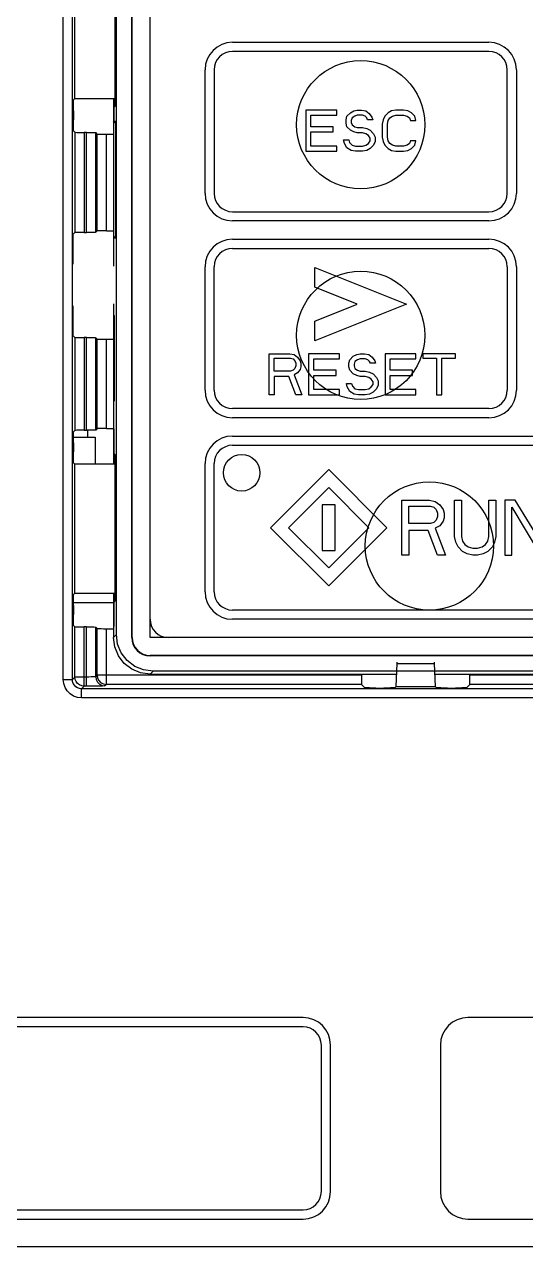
# Model space of a CAD drawing. Header units: inches. Extents: x 187 to 137830, y 99 to 66837.
# Drawn here: x 3190 to 3215.2, y 27682.7 to 27744.1 of the extents above; entities that cross this region are included whole.
import ezdxf

# ---------------------------------------------------------------- set-up
doc = ezdxf.new("R2010")
doc.units = ezdxf.units.IN
doc.header["$MEASUREMENT"] = 0
doc.layers.add('ALL_CURVE', color=7, linetype='Continuous')

msp = doc.modelspace()

# ---------------------------------------------------------------- linework, layer by layer
at = {"color": 7, "linetype": 'Continuous'}
for p, q in [((3191.961, 27711.229), (3191.961, 27792.41)), ((3192.421, 27711.229), (3192.421, 27792.41)), ((3195.403, 27713.336), (3195.403, 27792.456)), ((3195.427, 27713.336), (3195.427, 27792.456)), ((3196.323, 27713.336), (3196.323, 27792.456)), ((3194.63, 27713.484), (3194.63, 27792.309)), ((3194.555, 27747.376), (3194.555, 27740.016)), ((3192.525, 27746.911), (3192.525, 27740.39)), ((3192.525, 27740.39), (3192.479, 27740.344)), ((3194.555, 27740.394), (3192.525, 27740.39)), ((3194.483, 27740.394), (3194.483, 27739.28)), ((3194.504, 27740.394), (3194.504, 27739.301)), ((3192.469, 27739.792), (3192.469, 27739.338)), ((3194.555, 27740.016), (3194.51, 27739.971)), ((3194.51, 27739.277), (3194.51, 27739.971)), ((3194.483, 27739.28), (3194.504, 27739.301)), ((3194.483, 27739.28), (3194.544, 27739.218)), ((3194.483, 27739.28), (3194.596, 27739.167)), ((3194.499, 27733.409), (3194.499, 27739.263)), ((3194.504, 27739.301), (3194.51, 27739.295)), ((3194.549, 27739.237), (3194.51, 27739.277)), ((3194.51, 27739.277), (3194.589, 27739.277)), ((3194.544, 27739.218), (3194.597, 27739.166)), ((3194.596, 27739.19), (3194.549, 27739.237)), ((3194.59, 27739.277), (3194.589, 27739.277)), ((3192.479, 27738.786), (3192.546, 27738.719)), ((3192.546, 27738.719), (3192.546, 27733.678)), ((3193.006, 27738.711), (3193.006, 27733.686)), ((3193.133, 27738.711), (3193.006, 27738.711)), ((3193.133, 27733.686), (3193.133, 27738.711)), ((3193.593, 27733.694), (3193.593, 27738.703)), ((3193.665, 27738.63), (3193.593, 27738.703)), ((3193.665, 27733.766), (3193.665, 27738.63)), ((3194.125, 27733.774), (3194.125, 27738.623)), ((3194.125, 27738.623), (3194.499, 27738.623)), ((3194.605, 27734.266), (3194.605, 27738.406)), ((3192.463, 27733.594), (3192.546, 27733.678)), ((3193.006, 27733.686), (3193.133, 27733.686)), ((3193.665, 27733.766), (3193.593, 27733.694)), ((3194.125, 27733.774), (3194.499, 27733.774)), ((3194.538, 27733.448), (3194.486, 27733.396)), ((3194.597, 27733.507), (3194.538, 27733.448)), ((3192.453, 27732.637), (3192.453, 27733.042)), ((3194.486, 27733.396), (3194.486, 27731.994)), ((3194.589, 27733.396), (3194.486, 27733.396)), ((3194.589, 27733.396), (3194.59, 27733.396)), ((3194.486, 27730.099), (3194.486, 27723.821)), ((3192.453, 27729.05), (3192.453, 27729.455)), ((3194.498, 27725.217), (3194.498, 27729.516)), ((3194.498, 27729.516), (3194.54, 27729.512)), ((3194.54, 27725.219), (3194.54, 27729.514)), ((3192.546, 27728.415), (3192.463, 27728.499)), ((3192.546, 27728.415), (3192.546, 27723.742)), ((3193.006, 27728.407), (3193.006, 27723.75)), ((3193.133, 27728.407), (3193.006, 27728.407)), ((3193.133, 27723.75), (3193.133, 27728.407)), ((3193.593, 27723.758), (3193.593, 27728.399)), ((3193.665, 27728.326), (3193.593, 27728.399)), ((3193.665, 27723.83), (3193.665, 27728.326)), ((3194.125, 27723.838), (3194.125, 27728.319)), ((3194.125, 27728.319), (3194.486, 27728.319)), ((3194.54, 27725.221), (3194.498, 27725.217)), ((3192.546, 27723.742), (3192.479, 27723.674)), ((3193.006, 27723.75), (3193.133, 27723.75)), ((3193.172, 27723.75), (3193.172, 27723.41)), ((3193.665, 27723.83), (3193.593, 27723.758)), ((3194.125, 27723.838), (3194.486, 27723.838)), ((3194.486, 27723.821), (3194.51, 27723.797)), ((3194.51, 27723.821), (3194.486, 27723.821)), ((3194.499, 27723.289), (3194.499, 27723.808)), ((3194.51, 27722.581), (3194.51, 27723.821)), ((3192.469, 27723.122), (3192.469, 27722.669)), ((3192.471, 27723.41), (3193.563, 27723.41)), ((3193.563, 27723.41), (3193.563, 27722.069)), ((3194.483, 27723.272), (3194.51, 27723.3)), ((3194.51, 27723.3), (3194.483, 27723.273)), ((3194.483, 27723.272), (3194.483, 27722.067)), ((3194.504, 27723.251), (3194.483, 27723.272)), ((3194.504, 27723.251), (3194.51, 27723.258)), ((3194.504, 27723.251), (3194.504, 27722.067)), ((3194.555, 27722.536), (3194.51, 27722.581)), ((3194.555, 27722.536), (3194.555, 27715.176)), ((3192.479, 27722.117), (3192.525, 27722.071)), ((3192.525, 27722.071), (3192.525, 27715.55)), ((3192.525, 27722.071), (3194.555, 27722.066)), ((3194.483, 27715.085), (3192.47, 27715.085)), ((3192.525, 27715.55), (3192.479, 27715.504)), ((3194.555, 27715.554), (3192.525, 27715.55)), ((3194.483, 27715.554), (3194.483, 27714.44)), ((3194.504, 27715.554), (3194.504, 27714.461)), ((3194.555, 27715.176), (3194.51, 27715.131)), ((3194.51, 27713.892), (3194.51, 27715.131)), ((3192.469, 27714.952), (3192.469, 27714.498)), ((3194.483, 27714.44), (3194.504, 27714.461)), ((3194.483, 27714.44), (3194.51, 27714.413)), ((3194.483, 27714.44), (3194.51, 27714.413)), ((3194.499, 27713.905), (3194.499, 27714.423)), ((3194.504, 27714.461), (3194.51, 27714.455)), ((3192.479, 27713.946), (3192.546, 27713.879)), ((3192.546, 27711.354), (3192.546, 27713.879)), ((3193.006, 27710.894), (3193.006, 27713.871)), ((3193.133, 27713.871), (3193.006, 27713.871)), ((3193.133, 27710.894), (3193.133, 27713.871)), ((3193.593, 27711.37), (3193.593, 27713.863)), ((3193.665, 27713.79), (3193.593, 27713.863)), ((3193.665, 27711.442), (3193.665, 27713.79)), ((3194.125, 27710.983), (3194.125, 27713.783)), ((3194.125, 27713.783), (3194.486, 27713.783)), ((3194.486, 27713.892), (3194.486, 27713.339)), ((3194.486, 27713.892), (3194.51, 27713.892)), ((3194.51, 27713.916), (3194.498, 27713.904)), ((3194.63, 27713.484), (3194.486, 27713.339)), ((3195.403, 27713.336), (3195.427, 27713.336)), ((3247.843, 27713.336), (3196.323, 27713.336)), ((3196.323, 27712.441), (3196.323, 27712.416)), ((3247.843, 27712.441), (3196.323, 27712.441)), ((3247.843, 27712.416), (3196.323, 27712.416)), ((3208.691, 27710.878), (3208.726, 27712.033)), ((3208.726, 27712.033), (3210.599, 27712.033)), ((3210.599, 27712.033), (3210.634, 27710.878)), ((3192.421, 27711.229), (3192.546, 27711.354)), ((3193.133, 27711.354), (3192.546, 27711.354)), ((3193.665, 27711.442), (3193.593, 27711.37)), ((3206.935, 27711.442), (3193.665, 27711.442)), ((3196.326, 27711.5), (3196.47, 27711.644)), ((3196.326, 27711.5), (3208.71, 27711.5)), ((3247.695, 27711.644), (3196.47, 27711.644)), ((3206.935, 27711.442), (3206.935, 27711.5)), ((3210.615, 27711.5), (3233.55, 27711.5)), ((3212.391, 27711.442), (3212.391, 27711.5)), ((3231.775, 27711.442), (3212.391, 27711.442)), ((3191.961, 27711.229), (3192.421, 27711.229)), ((3192.881, 27710.769), (3193.006, 27710.894)), ((3192.881, 27710.309), (3192.881, 27710.769)), ((3249.904, 27710.769), (3192.881, 27710.769)), ((3193.133, 27710.894), (3193.006, 27710.894)), ((3194.125, 27710.983), (3194.053, 27710.91)), ((3206.943, 27710.983), (3194.125, 27710.983)), ((3207.115, 27710.81), (3206.943, 27710.983)), ((3207.667, 27710.801), (3208.072, 27710.801)), ((3208.691, 27710.878), (3208.624, 27710.81)), ((3208.691, 27710.878), (3210.634, 27710.878)), ((3210.702, 27710.81), (3210.634, 27710.878)), ((3211.254, 27710.801), (3211.659, 27710.801)), ((3212.383, 27710.983), (3212.21, 27710.81)), ((3231.783, 27710.983), (3212.383, 27710.983)), ((3249.904, 27710.309), (3192.881, 27710.309)), ((3204.005, 27694.246), (3173.645, 27694.246)), ((3230.685, 27694.246), (3212.285, 27694.246)), ((3204.005, 27693.786), (3173.645, 27693.786)), ((3204.925, 27685.506), (3204.925, 27692.866)), ((3205.385, 27685.506), (3205.385, 27692.866)), ((3210.905, 27692.866), (3210.905, 27685.506)), ((3173.645, 27684.586), (3204.005, 27684.586)), ((3173.645, 27684.126), (3204.005, 27684.126)), ((3212.285, 27684.126), (3230.685, 27684.126)), ((3164.414, 27682.746), (3258.399, 27682.746))]:
    msp.add_line(p, q, dxfattribs=at)
for points in [[(3192.469, 27739.792), (3192.47, 27739.96), (3192.471, 27740.113), (3192.473, 27740.235), (3192.476, 27740.314), (3192.479, 27740.344)], [(3192.479, 27738.786), (3192.476, 27738.816), (3192.473, 27738.895), (3192.471, 27739.017), (3192.47, 27739.17), (3192.469, 27739.338)], [(3194.598, 27739.109), (3194.594, 27739.235), (3194.59, 27739.277)], [(3194.605, 27738.406), (3194.604, 27738.675), (3194.602, 27738.917), (3194.598, 27739.109)], [(3192.546, 27738.719), (3192.571, 27738.716), (3192.637, 27738.714), (3192.739, 27738.712), (3192.866, 27738.711), (3193.006, 27738.711)], [(3193.133, 27738.711), (3193.273, 27738.71), (3193.4, 27738.709), (3193.502, 27738.708), (3193.568, 27738.705), (3193.593, 27738.703)], [(3193.665, 27738.63), (3193.69, 27738.628), (3193.756, 27738.626), (3193.857, 27738.624), (3193.984, 27738.623), (3194.125, 27738.623)], [(3194.598, 27733.562), (3194.602, 27733.754), (3194.604, 27733.996), (3194.605, 27734.266)], [(3192.453, 27733.042), (3192.454, 27733.211), (3192.455, 27733.364), (3192.457, 27733.485), (3192.46, 27733.565), (3192.463, 27733.594)], [(3193.006, 27733.686), (3192.866, 27733.686), (3192.739, 27733.684), (3192.637, 27733.683), (3192.571, 27733.681), (3192.546, 27733.678)], [(3193.593, 27733.694), (3193.568, 27733.691), (3193.502, 27733.689), (3193.4, 27733.687), (3193.273, 27733.686), (3193.133, 27733.686)], [(3194.125, 27733.774), (3193.984, 27733.774), (3193.857, 27733.773), (3193.756, 27733.771), (3193.69, 27733.769), (3193.665, 27733.766)], [(3194.59, 27733.396), (3194.594, 27733.438), (3194.598, 27733.562)], [(3192.463, 27732.085), (3192.46, 27732.115), (3192.457, 27732.194), (3192.455, 27732.316), (3192.454, 27732.469), (3192.453, 27732.637)], [(3192.453, 27729.455), (3192.454, 27729.624), (3192.455, 27729.777), (3192.457, 27729.899), (3192.46, 27729.978), (3192.463, 27730.007)], [(3192.463, 27728.499), (3192.46, 27728.528), (3192.457, 27728.607), (3192.455, 27728.729), (3192.454, 27728.882), (3192.453, 27729.05)], [(3192.546, 27728.415), (3192.571, 27728.412), (3192.637, 27728.41), (3192.739, 27728.408), (3192.866, 27728.407), (3193.006, 27728.407)], [(3193.133, 27728.407), (3193.273, 27728.406), (3193.4, 27728.405), (3193.502, 27728.404), (3193.568, 27728.401), (3193.593, 27728.399)], [(3193.665, 27728.326), (3193.69, 27728.324), (3193.756, 27728.322), (3193.857, 27728.32), (3193.984, 27728.319), (3194.125, 27728.319)], [(3192.469, 27723.122), (3192.47, 27723.291), (3192.471, 27723.444), (3192.473, 27723.566), (3192.476, 27723.645), (3192.479, 27723.674)], [(3193.006, 27723.75), (3192.866, 27723.75), (3192.739, 27723.748), (3192.637, 27723.747), (3192.571, 27723.745), (3192.546, 27723.742)], [(3193.593, 27723.758), (3193.568, 27723.755), (3193.502, 27723.753), (3193.4, 27723.751), (3193.273, 27723.75), (3193.133, 27723.75)], [(3194.125, 27723.838), (3193.984, 27723.838), (3193.857, 27723.837), (3193.756, 27723.835), (3193.69, 27723.833), (3193.665, 27723.83)], [(3192.479, 27722.117), (3192.476, 27722.147), (3192.473, 27722.226), (3192.471, 27722.348), (3192.47, 27722.5), (3192.469, 27722.669)], [(3192.469, 27714.952), (3192.47, 27715.12), (3192.471, 27715.273), (3192.473, 27715.395), (3192.476, 27715.474), (3192.479, 27715.504)], [(3192.479, 27713.946), (3192.476, 27713.976), (3192.473, 27714.055), (3192.471, 27714.177), (3192.47, 27714.33), (3192.469, 27714.498)], [(3192.546, 27713.879), (3192.571, 27713.876), (3192.637, 27713.874), (3192.739, 27713.872), (3192.866, 27713.871), (3193.006, 27713.871)], [(3193.133, 27713.871), (3193.273, 27713.87), (3193.4, 27713.869), (3193.502, 27713.868), (3193.568, 27713.865), (3193.593, 27713.863)], [(3193.665, 27713.79), (3193.69, 27713.788), (3193.756, 27713.786), (3193.857, 27713.784), (3193.984, 27713.783), (3194.125, 27713.783)], [(3196.326, 27711.5), (3195.849, 27711.562), (3195.406, 27711.746), (3195.025, 27712.038), (3194.732, 27712.419), (3194.549, 27712.863), (3194.486, 27713.339)], [(3196.47, 27711.644), (3195.993, 27711.707), (3195.549, 27711.891), (3195.169, 27712.183), (3194.877, 27712.563), (3194.693, 27713.006), (3194.63, 27713.484)], [(3208.726, 27712.033), (3208.727, 27712.067), (3208.729, 27712.087), (3208.73, 27712.094)], [(3210.595, 27712.094), (3210.597, 27712.087), (3210.598, 27712.067), (3210.599, 27712.033)], [(3193.006, 27710.894), (3192.887, 27710.91), (3192.776, 27710.956), (3192.681, 27711.029), (3192.608, 27711.124), (3192.562, 27711.235), (3192.546, 27711.354)], [(3193.593, 27711.37), (3193.575, 27711.366), (3193.528, 27711.362), (3193.455, 27711.359), (3193.36, 27711.356), (3193.251, 27711.355), (3193.133, 27711.354)], [(3193.593, 27711.37), (3193.615, 27711.228), (3193.68, 27711.1), (3193.782, 27710.998), (3193.91, 27710.933), (3194.053, 27710.91)], [(3193.665, 27711.442), (3193.688, 27711.3), (3193.753, 27711.172), (3193.855, 27711.07), (3193.983, 27711.005), (3194.125, 27710.983)], [(3206.935, 27711.442), (3206.935, 27711.302), (3206.936, 27711.175), (3206.938, 27711.073), (3206.94, 27711.007), (3206.943, 27710.983)], [(3212.383, 27710.983), (3212.385, 27711.007), (3212.387, 27711.073), (3212.389, 27711.175), (3212.39, 27711.302), (3212.391, 27711.442)], [(3192.881, 27710.309), (3192.676, 27710.332), (3192.481, 27710.4), (3192.307, 27710.51), (3192.161, 27710.655), (3192.052, 27710.829), (3191.984, 27711.023), (3191.961, 27711.229)], [(3192.881, 27710.769), (3192.778, 27710.78), (3192.681, 27710.814), (3192.594, 27710.869), (3192.521, 27710.942), (3192.466, 27711.029), (3192.432, 27711.126), (3192.421, 27711.229)], [(3194.053, 27710.91), (3194.018, 27710.906), (3193.924, 27710.902), (3193.777, 27710.899), (3193.588, 27710.896), (3193.369, 27710.895), (3193.133, 27710.894)], [(3207.667, 27710.801), (3207.498, 27710.801), (3207.345, 27710.803), (3207.224, 27710.805), (3207.144, 27710.807), (3207.115, 27710.81)], [(3208.624, 27710.81), (3208.594, 27710.807), (3208.515, 27710.805), (3208.393, 27710.803), (3208.24, 27710.801), (3208.072, 27710.801)], [(3211.254, 27710.801), (3211.085, 27710.801), (3210.932, 27710.803), (3210.81, 27710.805), (3210.731, 27710.807), (3210.702, 27710.81)], [(3212.21, 27710.81), (3212.181, 27710.807), (3212.102, 27710.805), (3211.98, 27710.803), (3211.827, 27710.801), (3211.659, 27710.801)]]:
    msp.add_lwpolyline(points, dxfattribs=at)
for centre in [(3206.903, 27739.096), (3206.903, 27728.516), (3210.353, 27717.936)]:
    msp.add_circle(centre, 3.22, dxfattribs=at)
for centre, radius, start, end in [((3197.243, 27714.256), 0.92, 180, 270), ((3196.323, 27713.336), 0.92, 180, 270), ((3196.323, 27713.336), 0.896, 180, 270), ((3204.005, 27692.866), 1.38, 0, 90), ((3212.285, 27692.866), 1.38, 90, 180), ((3204.005, 27692.866), 0.92, 0, 90), ((3204.005, 27685.506), 0.92, 270, 0), ((3204.005, 27685.506), 1.38, 270, 0), ((3212.285, 27685.506), 1.38, 180, 270)]:
    msp.add_arc(centre, radius, start, end, dxfattribs=at)
at = {"layer": 'ALL_CURVE', "linetype": 'Continuous'}
for p, q in [((3200.463, 27743.236), (3213.343, 27743.236)), ((3213.343, 27742.776), (3200.463, 27742.776)), ((3199.083, 27735.646), (3199.083, 27741.856)), ((3199.543, 27741.856), (3199.543, 27735.646)), ((3214.263, 27735.646), (3214.263, 27741.856)), ((3214.723, 27741.856), (3214.723, 27735.646)), ((3204.143, 27739.832), (3204.143, 27737.762)), ((3205.695, 27739.832), (3204.143, 27739.832)), ((3204.401, 27738.996), (3204.401, 27739.568)), ((3204.401, 27739.568), (3205.695, 27739.568)), ((3205.695, 27739.568), (3205.695, 27739.832)), ((3206.213, 27739.524), (3206.385, 27739.7)), ((3206.385, 27739.7), (3206.558, 27739.788)), ((3206.558, 27739.788), (3206.73, 27739.832)), ((3206.73, 27739.568), (3206.601, 27739.524)), ((3206.73, 27739.832), (3206.946, 27739.832)), ((3206.989, 27739.568), (3206.73, 27739.568)), ((3206.946, 27739.832), (3207.161, 27739.788)), ((3207.118, 27739.524), (3206.989, 27739.568)), ((3207.161, 27739.788), (3207.334, 27739.656)), ((3207.334, 27739.656), (3207.463, 27739.48)), ((3208.283, 27739.7), (3208.11, 27739.524)), ((3208.455, 27739.788), (3208.283, 27739.7)), ((3208.671, 27739.832), (3208.455, 27739.788)), ((3208.498, 27739.524), (3208.671, 27739.568)), ((3209.059, 27739.832), (3208.671, 27739.832)), ((3208.671, 27739.568), (3209.059, 27739.568)), ((3209.275, 27739.788), (3209.059, 27739.832)), ((3209.059, 27739.568), (3209.231, 27739.524)), ((3209.447, 27739.7), (3209.275, 27739.788)), ((3209.62, 27739.524), (3209.447, 27739.7)), ((3205.523, 27738.996), (3204.401, 27738.996)), ((3205.523, 27738.731), (3205.523, 27738.996)), ((3206.17, 27739.348), (3206.213, 27739.524)), ((3206.17, 27739.172), (3206.17, 27739.348)), ((3206.213, 27738.996), (3206.17, 27739.172)), ((3206.385, 27738.819), (3206.213, 27738.996)), ((3206.471, 27739.436), (3206.428, 27739.304)), ((3206.428, 27739.304), (3206.428, 27739.216)), ((3206.428, 27739.216), (3206.471, 27739.084)), ((3206.601, 27739.524), (3206.471, 27739.436)), ((3206.471, 27739.084), (3206.601, 27738.996)), ((3206.601, 27738.996), (3206.73, 27738.952)), ((3206.73, 27738.952), (3206.989, 27738.952)), ((3206.989, 27738.952), (3207.205, 27738.908)), ((3207.205, 27739.436), (3207.118, 27739.524)), ((3207.248, 27739.348), (3207.205, 27739.436)), ((3207.506, 27739.348), (3207.248, 27739.348)), ((3207.463, 27739.48), (3207.506, 27739.348)), ((3208.024, 27739.348), (3207.981, 27739.128)), ((3207.981, 27739.128), (3207.981, 27738.467)), ((3208.11, 27739.524), (3208.024, 27739.348)), ((3208.24, 27739.128), (3208.283, 27739.304)), ((3208.24, 27738.467), (3208.24, 27739.128)), ((3208.283, 27739.304), (3208.369, 27739.436)), ((3208.369, 27739.436), (3208.498, 27739.524)), ((3209.231, 27739.524), (3209.361, 27739.436)), ((3209.361, 27739.436), (3209.404, 27739.304)), ((3209.404, 27739.304), (3209.663, 27739.304)), ((3209.663, 27739.304), (3209.62, 27739.524)), ((3204.401, 27738.027), (3204.401, 27738.731)), ((3204.401, 27738.731), (3205.523, 27738.731)), ((3206.083, 27738.159), (3206.04, 27738.335)), ((3206.04, 27738.335), (3206.299, 27738.335)), ((3206.299, 27738.335), (3206.342, 27738.203)), ((3206.558, 27738.731), (3206.385, 27738.819)), ((3206.73, 27738.687), (3206.558, 27738.731)), ((3206.989, 27738.687), (3206.73, 27738.687)), ((3207.161, 27738.643), (3206.989, 27738.687)), ((3207.291, 27738.555), (3207.161, 27738.643)), ((3207.205, 27738.908), (3207.377, 27738.819)), ((3207.377, 27738.423), (3207.291, 27738.555)), ((3207.377, 27738.819), (3207.55, 27738.643)), ((3207.377, 27738.291), (3207.377, 27738.423)), ((3207.55, 27738.643), (3207.636, 27738.467)), ((3207.636, 27738.467), (3207.636, 27738.247)), ((3207.981, 27738.467), (3208.024, 27738.247)), ((3208.283, 27738.291), (3208.24, 27738.467)), ((3204.143, 27737.762), (3205.695, 27737.762)), ((3205.695, 27738.027), (3204.401, 27738.027)), ((3205.695, 27737.762), (3205.695, 27738.027)), ((3206.213, 27737.939), (3206.083, 27738.159)), ((3206.428, 27737.806), (3206.213, 27737.939)), ((3206.342, 27738.203), (3206.471, 27738.071)), ((3206.644, 27737.762), (3206.428, 27737.806)), ((3206.471, 27738.071), (3206.644, 27738.027)), ((3206.644, 27738.027), (3206.989, 27738.027)), ((3206.989, 27737.762), (3206.644, 27737.762)), ((3206.989, 27738.027), (3207.161, 27738.071)), ((3207.205, 27737.806), (3206.989, 27737.762)), ((3207.161, 27738.071), (3207.291, 27738.159)), ((3207.377, 27737.895), (3207.205, 27737.806)), ((3207.291, 27738.159), (3207.377, 27738.291)), ((3207.55, 27738.071), (3207.377, 27737.895)), ((3207.636, 27738.247), (3207.55, 27738.071)), ((3208.024, 27738.247), (3208.11, 27738.071)), ((3208.11, 27738.071), (3208.283, 27737.895)), ((3208.369, 27738.159), (3208.283, 27738.291)), ((3208.283, 27737.895), (3208.455, 27737.806)), ((3208.498, 27738.071), (3208.369, 27738.159)), ((3208.455, 27737.806), (3208.671, 27737.762)), ((3208.671, 27738.027), (3208.498, 27738.071)), ((3209.059, 27738.027), (3208.671, 27738.027)), ((3208.671, 27737.762), (3209.059, 27737.762)), ((3209.231, 27738.071), (3209.059, 27738.027)), ((3209.059, 27737.762), (3209.275, 27737.806)), ((3209.361, 27738.159), (3209.231, 27738.071)), ((3209.275, 27737.806), (3209.447, 27737.895)), ((3209.404, 27738.291), (3209.361, 27738.159)), ((3209.663, 27738.291), (3209.404, 27738.291)), ((3209.447, 27737.895), (3209.62, 27738.071)), ((3209.62, 27738.071), (3209.663, 27738.291)), ((3200.463, 27734.726), (3213.343, 27734.726)), ((3213.343, 27734.266), (3200.463, 27734.266)), ((3200.463, 27733.346), (3213.343, 27733.346)), ((3200.463, 27732.886), (3213.343, 27732.886)), ((3199.083, 27725.756), (3199.083, 27731.966)), ((3199.543, 27725.756), (3199.543, 27731.966)), ((3204.603, 27730.93), (3204.603, 27731.92)), ((3204.603, 27731.92), (3209.203, 27730.08)), ((3214.263, 27731.966), (3214.263, 27725.756)), ((3214.723, 27731.966), (3214.723, 27725.756)), ((3206.725, 27730.08), (3204.603, 27730.93)), ((3204.603, 27729.231), (3206.725, 27730.08)), ((3209.203, 27730.08), (3204.603, 27728.24)), ((3204.603, 27728.24), (3204.603, 27729.231)), ((3202.303, 27725.526), (3202.303, 27727.596)), ((3202.303, 27727.596), (3203.338, 27727.596)), ((3202.561, 27726.716), (3202.561, 27727.376)), ((3202.561, 27727.376), (3203.381, 27727.376)), ((3203.338, 27727.596), (3203.553, 27727.552)), ((3203.381, 27727.376), (3203.51, 27727.332)), ((3203.51, 27727.332), (3203.596, 27727.244)), ((3203.553, 27727.552), (3203.726, 27727.42)), ((3203.726, 27727.42), (3203.855, 27727.244)), ((3204.286, 27727.596), (3204.286, 27725.526)), ((3205.839, 27727.596), (3204.286, 27727.596)), ((3204.545, 27726.76), (3204.545, 27727.332)), ((3204.545, 27727.332), (3205.839, 27727.332)), ((3205.839, 27727.332), (3205.839, 27727.596)), ((3206.313, 27727.112), (3206.356, 27727.288)), ((3206.356, 27727.288), (3206.529, 27727.464)), ((3206.529, 27727.464), (3206.701, 27727.552)), ((3206.745, 27727.288), (3206.615, 27727.2)), ((3206.701, 27727.552), (3206.874, 27727.596)), ((3206.874, 27727.332), (3206.745, 27727.288)), ((3206.874, 27727.596), (3207.09, 27727.596)), ((3207.133, 27727.332), (3206.874, 27727.332)), ((3207.09, 27727.596), (3207.305, 27727.552)), ((3207.262, 27727.288), (3207.133, 27727.332)), ((3207.348, 27727.2), (3207.262, 27727.288)), ((3207.305, 27727.552), (3207.478, 27727.42)), ((3207.478, 27727.42), (3207.607, 27727.244)), ((3208.125, 27727.596), (3208.125, 27725.526)), ((3209.677, 27727.596), (3208.125, 27727.596)), ((3208.383, 27726.76), (3208.383, 27727.332)), ((3208.383, 27727.332), (3209.677, 27727.332)), ((3209.677, 27727.332), (3209.677, 27727.596)), ((3210.022, 27727.596), (3210.022, 27727.376)), ((3211.661, 27727.596), (3210.022, 27727.596)), ((3210.022, 27727.376), (3210.712, 27727.376)), ((3210.712, 27727.376), (3210.712, 27725.526)), ((3210.971, 27725.526), (3210.971, 27727.376)), ((3210.971, 27727.376), (3211.661, 27727.376)), ((3211.661, 27727.376), (3211.661, 27727.596)), ((3203.381, 27726.716), (3202.561, 27726.716)), ((3203.51, 27726.76), (3203.381, 27726.716)), ((3203.596, 27726.848), (3203.51, 27726.76)), ((3203.596, 27727.244), (3203.64, 27727.112)), ((3203.64, 27726.98), (3203.596, 27726.848)), ((3203.64, 27727.112), (3203.64, 27726.98)), ((3203.855, 27726.804), (3203.726, 27726.627)), ((3203.855, 27727.244), (3203.898, 27727.112)), ((3203.898, 27726.936), (3203.855, 27726.804)), ((3203.898, 27727.112), (3203.898, 27726.936)), ((3205.666, 27726.76), (3204.545, 27726.76)), ((3205.666, 27726.495), (3205.666, 27726.76)), ((3206.313, 27726.936), (3206.313, 27727.112)), ((3206.356, 27726.76), (3206.313, 27726.936)), ((3206.529, 27726.583), (3206.356, 27726.76)), ((3206.615, 27727.2), (3206.572, 27727.068)), ((3206.572, 27727.068), (3206.572, 27726.98)), ((3206.572, 27726.98), (3206.615, 27726.848)), ((3206.615, 27726.848), (3206.745, 27726.76)), ((3206.745, 27726.76), (3206.874, 27726.716)), ((3206.874, 27726.716), (3207.133, 27726.716)), ((3207.133, 27726.716), (3207.348, 27726.672)), ((3207.391, 27727.112), (3207.348, 27727.2)), ((3207.348, 27726.672), (3207.521, 27726.583)), ((3207.65, 27727.112), (3207.391, 27727.112)), ((3207.607, 27727.244), (3207.65, 27727.112)), ((3209.505, 27726.76), (3208.383, 27726.76)), ((3209.505, 27726.495), (3209.505, 27726.76)), ((3202.561, 27726.451), (3202.561, 27725.526)), ((3203.295, 27726.451), (3202.561, 27726.451)), ((3203.64, 27725.526), (3203.295, 27726.451)), ((3203.726, 27726.627), (3203.553, 27726.539)), ((3203.553, 27726.539), (3203.941, 27725.526)), ((3204.545, 27725.791), (3204.545, 27726.495)), ((3204.545, 27726.495), (3205.666, 27726.495)), ((3206.227, 27725.923), (3206.184, 27726.099)), ((3206.184, 27726.099), (3206.443, 27726.099)), ((3206.443, 27726.099), (3206.486, 27725.967)), ((3206.701, 27726.495), (3206.529, 27726.583)), ((3206.874, 27726.451), (3206.701, 27726.495)), ((3207.133, 27726.451), (3206.874, 27726.451)), ((3207.305, 27726.407), (3207.133, 27726.451)), ((3207.435, 27726.319), (3207.305, 27726.407)), ((3207.521, 27726.187), (3207.435, 27726.319)), ((3207.435, 27725.923), (3207.521, 27726.055)), ((3207.521, 27726.583), (3207.693, 27726.407)), ((3207.521, 27726.055), (3207.521, 27726.187)), ((3207.693, 27726.407), (3207.78, 27726.231)), ((3207.78, 27726.231), (3207.78, 27726.011)), ((3208.383, 27725.791), (3208.383, 27726.495)), ((3208.383, 27726.495), (3209.505, 27726.495)), ((3202.561, 27725.526), (3202.303, 27725.526)), ((3203.941, 27725.526), (3203.64, 27725.526)), ((3204.286, 27725.526), (3205.839, 27725.526)), ((3205.839, 27725.791), (3204.545, 27725.791)), ((3205.839, 27725.526), (3205.839, 27725.791)), ((3206.356, 27725.703), (3206.227, 27725.923)), ((3206.572, 27725.57), (3206.356, 27725.703)), ((3206.486, 27725.967), (3206.615, 27725.835)), ((3206.788, 27725.526), (3206.572, 27725.57)), ((3206.615, 27725.835), (3206.788, 27725.791)), ((3206.788, 27725.791), (3207.133, 27725.791)), ((3207.133, 27725.526), (3206.788, 27725.526)), ((3207.133, 27725.791), (3207.305, 27725.835)), ((3207.348, 27725.57), (3207.133, 27725.526)), ((3207.305, 27725.835), (3207.435, 27725.923)), ((3207.521, 27725.659), (3207.348, 27725.57)), ((3207.693, 27725.835), (3207.521, 27725.659)), ((3207.78, 27726.011), (3207.693, 27725.835)), ((3208.125, 27725.526), (3209.677, 27725.526)), ((3209.677, 27725.791), (3208.383, 27725.791)), ((3209.677, 27725.526), (3209.677, 27725.791)), ((3210.712, 27725.526), (3210.971, 27725.526)), ((3213.343, 27724.836), (3200.463, 27724.836)), ((3213.343, 27724.376), (3200.463, 27724.376)), ((3200.463, 27723.456), (3220.243, 27723.456)), ((3200.463, 27722.996), (3220.243, 27722.996)), ((3199.083, 27715.636), (3199.083, 27722.076)), ((3199.543, 27715.636), (3199.543, 27722.076)), ((3202.365, 27718.856), (3205.293, 27721.784)), ((3205.293, 27721.784), (3208.22, 27718.856)), ((3203.276, 27718.856), (3205.293, 27720.873)), ((3205.293, 27720.873), (3207.309, 27718.856)), ((3204.971, 27720.006), (3204.971, 27717.706)), ((3205.615, 27720.006), (3204.971, 27720.006)), ((3205.615, 27717.706), (3205.615, 27720.006)), ((3208.973, 27717.476), (3208.973, 27720.236)), ((3208.973, 27720.236), (3210.353, 27720.236)), ((3209.318, 27719.062), (3209.318, 27719.943)), ((3209.318, 27719.943), (3210.41, 27719.943)), ((3210.353, 27720.236), (3210.64, 27720.178)), ((3210.41, 27719.943), (3210.583, 27719.884)), ((3210.64, 27720.178), (3210.87, 27720.002)), ((3210.87, 27720.002), (3211.043, 27719.767)), ((3211.618, 27718.416), (3211.618, 27720.236)), ((3211.618, 27720.236), (3211.963, 27720.236)), ((3211.963, 27720.236), (3211.963, 27718.416)), ((3213.343, 27718.416), (3213.343, 27720.236)), ((3213.343, 27720.236), (3213.688, 27720.236)), ((3213.688, 27720.236), (3213.688, 27718.416)), ((3214.148, 27720.236), (3214.148, 27717.476)), ((3214.665, 27720.236), (3214.148, 27720.236)), ((3216.103, 27717.887), (3214.665, 27720.236)), ((3210.583, 27719.884), (3210.698, 27719.767)), ((3210.698, 27719.767), (3210.755, 27719.59)), ((3210.755, 27719.414), (3210.698, 27719.238)), ((3210.755, 27719.59), (3210.755, 27719.414)), ((3211.043, 27719.767), (3211.1, 27719.59)), ((3211.1, 27719.356), (3211.043, 27719.179)), ((3211.1, 27719.59), (3211.1, 27719.356)), ((3214.493, 27717.476), (3214.493, 27719.884)), ((3214.493, 27719.884), (3215.93, 27717.476)), ((3205.293, 27715.929), (3202.365, 27718.856)), ((3205.293, 27716.84), (3203.276, 27718.856)), ((3207.309, 27718.856), (3205.293, 27716.84)), ((3208.22, 27718.856), (3205.293, 27715.929)), ((3210.41, 27719.062), (3209.318, 27719.062)), ((3209.318, 27718.71), (3209.318, 27717.476)), ((3210.295, 27718.71), (3209.318, 27718.71)), ((3210.755, 27717.476), (3210.295, 27718.71)), ((3210.583, 27719.121), (3210.41, 27719.062)), ((3210.698, 27719.238), (3210.583, 27719.121)), ((3210.87, 27718.944), (3210.64, 27718.827)), ((3210.64, 27718.827), (3211.158, 27717.476)), ((3211.043, 27719.179), (3210.87, 27718.944)), ((3211.675, 27718.122), (3211.618, 27718.416)), ((3211.79, 27717.887), (3211.675, 27718.122)), ((3211.963, 27718.416), (3212.02, 27718.181)), ((3212.02, 27718.181), (3212.135, 27718.005)), ((3213.17, 27718.005), (3213.285, 27718.181)), ((3213.285, 27718.181), (3213.343, 27718.416)), ((3213.63, 27718.122), (3213.515, 27717.887)), ((3213.688, 27718.416), (3213.63, 27718.122)), ((3204.971, 27717.706), (3205.615, 27717.706)), ((3209.318, 27717.476), (3208.973, 27717.476)), ((3211.158, 27717.476), (3210.755, 27717.476)), ((3212.02, 27717.653), (3211.79, 27717.887)), ((3212.25, 27717.535), (3212.02, 27717.653)), ((3212.135, 27718.005), (3212.308, 27717.887)), ((3212.538, 27717.476), (3212.25, 27717.535)), ((3212.308, 27717.887), (3212.538, 27717.829)), ((3212.538, 27717.829), (3212.768, 27717.829)), ((3212.768, 27717.476), (3212.538, 27717.476)), ((3212.768, 27717.829), (3212.998, 27717.887)), ((3213.055, 27717.535), (3212.768, 27717.476)), ((3212.998, 27717.887), (3213.17, 27718.005)), ((3213.285, 27717.653), (3213.055, 27717.535)), ((3213.515, 27717.887), (3213.285, 27717.653)), ((3214.148, 27717.476), (3214.493, 27717.476)), ((3220.243, 27714.716), (3200.463, 27714.716)), ((3220.243, 27714.256), (3200.463, 27714.256))]:
    msp.add_line(p, q, dxfattribs=at)
msp.add_circle((3200.923, 27721.616), 0.92, dxfattribs=at)
for centre, radius, start, end in [((3200.463, 27741.856), 1.38, 90, 180), ((3200.463, 27741.856), 0.92, 90, 180), ((3213.343, 27741.856), 1.38, 0, 90), ((3213.343, 27741.856), 0.92, 0, 90), ((3200.463, 27735.646), 1.38, 180, 270), ((3200.463, 27735.646), 0.92, 180, 270), ((3213.343, 27735.646), 1.38, 270, 0), ((3213.343, 27735.646), 0.92, 270, 0), ((3200.463, 27731.966), 1.38, 90, 180), ((3200.463, 27731.966), 0.92, 90, 180), ((3213.343, 27731.966), 1.38, 0, 90), ((3213.343, 27731.966), 0.92, 0, 90), ((3200.463, 27725.756), 1.38, 180, 270), ((3200.463, 27725.756), 0.92, 180, 270), ((3213.343, 27725.756), 1.38, 270, 0), ((3213.343, 27725.756), 0.92, 270, 0), ((3200.463, 27722.076), 1.38, 90, 180), ((3200.463, 27722.076), 0.92, 90, 180), ((3200.463, 27715.636), 1.38, 180, 270), ((3200.463, 27715.636), 0.92, 180, 270)]:
    msp.add_arc(centre, radius, start, end, dxfattribs=at)

doc.saveas('drawing.dxf')
